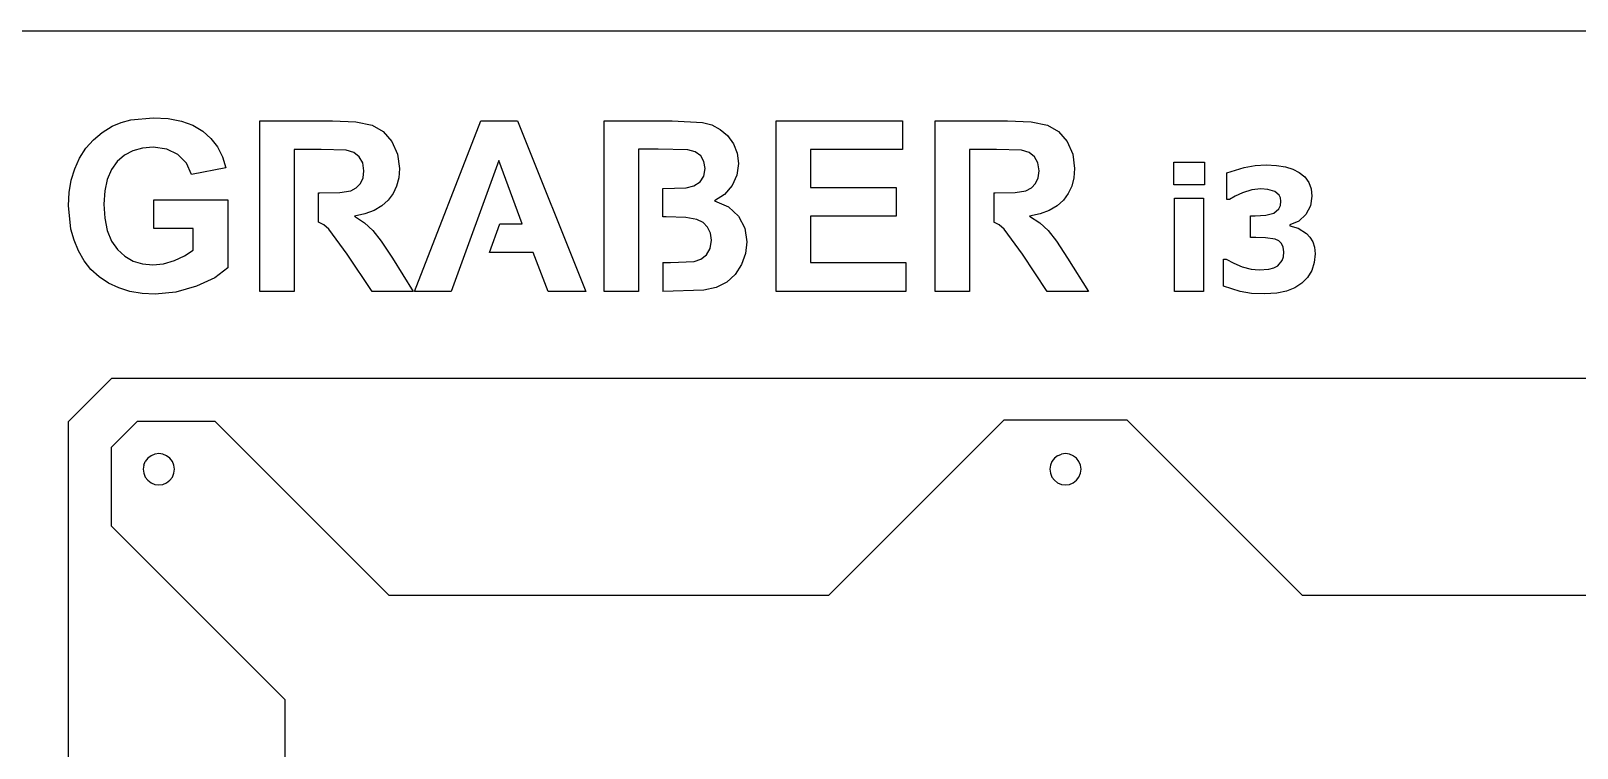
# Model space of a CAD drawing. Extents: x 6.6 to 38.2, y 6.7 to 38.5.
# Drawn here: x 19.24 to 26.26, y 35.29 to 38.54 of the extents above; entities that cross this region are included whole.
import ezdxf

# ---------------------------------------------------------------- set-up
doc = ezdxf.new("R2010")
doc.units = 0
doc.layers.get('0').update_dxf_attribs({"linetype": 'CONTINUOUS'})
doc.layers.add('Burn', color=7, linetype='CONTINUOUS')

msp = doc.modelspace()

# ---------------------------------------------------------------- linework, layer by layer
at = {"color": 7}
for points in [[(18.748964, 38.536272), (30.307706, 38.536272)], [(19.411994, 36.765572), (19.608739, 36.962314), (29.445963, 36.962314), (29.642708, 36.765572), (29.642708, 25.885963)], [(19.411994, 25.885963), (19.411994, 36.765572)], [(19.724018, 36.765572), (19.605969, 36.647526)], [(20.078158, 36.765572), (19.724018, 36.765572)], [(20.078158, 36.765572), (20.865136, 35.97859)], [(22.861152, 35.97859), (23.654132, 36.771573)], [(24.214567, 36.771573), (23.654132, 36.771573)], [(25.007547, 35.97859), (24.214567, 36.771573)], [(19.605969, 36.647526), (19.605969, 36.293384)], [(19.786567, 36.610898), (19.771898, 36.599642)], [(19.80365, 36.617977), (19.786567, 36.610898)], [(19.805486, 36.618013), (19.80365, 36.617902)], [(19.821982, 36.62039), (19.805486, 36.618013)], [(19.840312, 36.617977), (19.821982, 36.62039)], [(19.857397, 36.610898), (19.840312, 36.617977)], [(19.872064, 36.599642), (19.857397, 36.610897)], [(23.898934, 36.610898), (23.884266, 36.599642)], [(23.898934, 36.610898), (23.916013, 36.617977)], [(23.93435, 36.62039), (23.916013, 36.617977)], [(23.95268, 36.617977), (23.93435, 36.62039)], [(23.969763, 36.610898), (23.95268, 36.617977)], [(23.971084, 36.609631), (23.969763, 36.610898)], [(23.984434, 36.599642), (23.971084, 36.609631)], [(19.753566, 36.567894), (19.751152, 36.549563)], [(19.751152, 36.549563), (19.753566, 36.531229)], [(19.753566, 36.567894), (19.760643, 36.584977)], [(19.771898, 36.599642), (19.760643, 36.584977)], [(19.88332, 36.584977), (19.872064, 36.599642)], [(19.890396, 36.567894), (19.88332, 36.584977)], [(19.892809, 36.549563), (19.890396, 36.567894)], [(19.890396, 36.531229), (19.892809, 36.549563)], [(23.865934, 36.567894), (23.86352, 36.549563)], [(23.86352, 36.549563), (23.865934, 36.531229)], [(23.87301, 36.584977), (23.865934, 36.567894)], [(23.884266, 36.599642), (23.87301, 36.584977)], [(23.995689, 36.584977), (23.984434, 36.599642)], [(24.002763, 36.567894), (23.995689, 36.584977)], [(24.005178, 36.549563), (24.002763, 36.567894)], [(24.002763, 36.531229), (24.005178, 36.549563)], [(19.753566, 36.531229), (19.760643, 36.514149)], [(19.760643, 36.514149), (19.771898, 36.499477)], [(19.771898, 36.499477), (19.786567, 36.488221)], [(19.786567, 36.488221), (19.80365, 36.481147)], [(19.80365, 36.481147), (19.821982, 36.478734)], [(19.821982, 36.478734), (19.840312, 36.481147)], [(19.840312, 36.481147), (19.857397, 36.488221)], [(19.857397, 36.488221), (19.872064, 36.499477)], [(19.872064, 36.499477), (19.88332, 36.514149)], [(19.88332, 36.514149), (19.890396, 36.531229)], [(23.865934, 36.531229), (23.87301, 36.514149)], [(23.87301, 36.514149), (23.884266, 36.499477)], [(23.884266, 36.499477), (23.898934, 36.488221)], [(23.898934, 36.488221), (23.916013, 36.481147)], [(23.916013, 36.481147), (23.93435, 36.478734)], [(23.93435, 36.478734), (23.95268, 36.481147)], [(23.95268, 36.481147), (23.969763, 36.488221)], [(23.969763, 36.488221), (23.984434, 36.499477)], [(23.984434, 36.499477), (23.995689, 36.514149)], [(23.995689, 36.514149), (24.002763, 36.531229)], [(19.605969, 36.293384), (20.39295, 35.506406)], [(20.865136, 35.97859), (22.861152, 35.97859)], [(25.007547, 35.97859), (27.003563, 35.97859)], [(20.39295, 35.506406), (20.39295, 34.916172)]]:
    msp.add_lwpolyline(points, dxfattribs=at)
at = {"layer": 'Burn', "color": 1}
for points in [[(19.525079, 38.043158), (19.565094, 38.076444), (19.610983, 38.104253), (19.65047, 38.121108), (19.694509, 38.133151), (19.796247, 38.142782), (19.864351, 38.139004), (19.92457, 38.127678), (19.976909, 38.108789), (20.021361, 38.082348), (20.058258, 38.049243), (20.08793, 38.010367), (20.11038, 37.965714), (20.125606, 37.915293), (19.970424, 37.886262), (19.946874, 37.937263), (19.908936, 37.976256), (19.858199, 38.000999), (19.796247, 38.009246), (19.74767, 38.005188), (19.704339, 37.993018), (19.666254, 37.972726), (19.633416, 37.944323), (19.606974, 37.907937), (19.588084, 37.863698), (19.576757, 37.811611), (19.572978, 37.75167), (19.576806, 37.687094), (19.588284, 37.63113), (19.60742, 37.583776), (19.634204, 37.545027), (19.667194, 37.514893), (19.704934, 37.493364), (19.747421, 37.480452), (19.794666, 37.476149), (19.843817, 37.480964), (19.8931, 37.495414), (19.938954, 37.516724), (19.977814, 37.542124), (19.977814, 37.6403), (19.798887, 37.6403), (19.798887, 37.770672), (20.135632, 37.770672), (20.135632, 37.462427), (20.07553, 37.417757), (19.993387, 37.378764), (19.899631, 37.351648), (19.804691, 37.342609), (19.74594, 37.345792), (19.691078, 37.355341), (19.64011, 37.371261), (19.593036, 37.393542), (19.55071, 37.421749), (19.513994, 37.455431), (19.482888, 37.494588), (19.457387, 37.539222), (19.437527, 37.587633), (19.423343, 37.638123), (19.411994, 37.745337), (19.41516, 37.80409), (19.424662, 37.859472), (19.440499, 37.911498), (19.462662, 37.960157), (19.490937, 38.004394), (19.525079, 38.043158)], [(20.570953, 37.657716), (20.546806, 37.670121), (20.546806, 37.802339), (20.552083, 37.802339), (20.643396, 37.804717), (20.692483, 37.81184), (20.717423, 37.82477), (20.736292, 37.844568), (20.748168, 37.870693), (20.752127, 37.902624), (20.746916, 37.937924), (20.731278, 37.965699), (20.706141, 37.985297), (20.672426, 37.996051), (20.558417, 37.998688), (20.43649, 37.998688), (20.43649, 37.355806), (20.280256, 37.355806), (20.280256, 38.129586), (20.609089, 38.129586), (20.716169, 38.124376), (20.789339, 38.10874), (20.839943, 38.079774), (20.87933, 38.034578), (20.904666, 37.977444), (20.913112, 37.912654)], [(21.321451, 37.531568), (21.369481, 37.661941), (21.470489, 37.661941), (21.363869, 37.949074), (21.147463, 37.355806), (20.981727, 37.355806), (21.283112, 38.129586), (21.448321, 38.129586), (21.75815, 37.355806), (21.588192, 37.355806), (21.520633, 37.531568), (21.321451, 37.531568)], [(22.107957, 37.486177), (22.142401, 37.486177), (22.24955, 37.490927), (22.281151, 37.50181), (22.306289, 37.521802), (22.322719, 37.550504), (22.328197, 37.587518), (22.323972, 37.619716), (22.311303, 37.646631), (22.290653, 37.667614), (22.26248, 37.681999), (22.211876, 37.69031), (22.123928, 37.69308), (22.107957, 37.69308), (22.107957, 37.822047), (22.213659, 37.824508), (22.249483, 37.833811), (22.276731, 37.852217), (22.29395, 37.878804), (22.299693, 37.912654), (22.294744, 37.945181), (22.279897, 37.970978), (22.255289, 37.988989), (22.221048, 37.998162), (22.08751, 38.000798), (21.997781, 38.000798), (21.997781, 37.355806), (21.841547, 37.355806), (21.841547, 38.129586), (22.150846, 38.129586), (22.287819, 38.121937), (22.330569, 38.110126), (22.368571, 38.09), (22.401232, 38.061699), (22.427952, 38.025341), (22.445768, 37.982524), (22.451702, 37.934823), (22.444381, 37.882701), (22.422412, 37.835063), (22.387904, 37.795346), (22.342974, 37.766976), (22.405519, 37.739134), (22.451702, 37.696776), (22.480206, 37.642806), (22.489708, 37.58013), (22.48357, 37.528071), (22.465163, 37.477469), (22.436134, 37.432603), (22.398131, 37.397763), (22.35069, 37.373684), (22.293358, 37.361084)], [(23.210179, 37.355806), (22.621661, 37.355806), (22.621661, 38.129586), (23.195402, 38.129586), (23.195402, 37.998688), (22.777897, 37.998688), (22.777897, 37.827147), (23.166373, 37.827147), (23.166373, 37.696776), (22.777897, 37.696776), (22.777897, 37.486177), (23.210179, 37.486177), (23.210179, 37.355806)], [(23.609602, 37.802339), (23.615018, 37.802339), (23.706327, 37.804717), (23.755416, 37.81184), (23.780357, 37.82477), (23.799227, 37.844568), (23.811102, 37.870693), (23.81506, 37.902624), (23.809847, 37.937924), (23.794211, 37.965699), (23.769074, 37.985297), (23.735358, 37.996051), (23.621352, 37.998688), (23.499426, 37.998688), (23.499426, 37.355806), (23.343191, 37.355806), (23.343191, 38.129586), (23.672021, 38.129586), (23.779102, 38.124376), (23.85227, 38.10874), (23.902877, 38.079774), (23.942266, 38.034578), (23.967599, 37.977444), (23.976043, 37.912654), (23.972846, 37.871007), (23.963248, 37.833153), (23.947244, 37.799091), (23.924848, 37.768823), (23.896081, 37.743074), (23.860982, 37.722576), (23.819547, 37.707313), (23.771782, 37.697304), (23.818031, 37.66629), (23.855438, 37.632381), (23.894168, 37.583294), (23.944376, 37.506759), (24.038856, 37.355807), (23.852007, 37.355807), (23.739054, 37.524182), (23.656716, 37.63792), (23.633887, 37.657716)], [(24.564986, 37.839376), (24.425528, 37.839376), (24.425528, 37.94227), (24.564986, 37.94227), (24.564986, 37.839376)], [(20.913112, 37.912654), (20.909911, 37.871006), (20.900312, 37.833152), (20.88431, 37.799091), (20.861913, 37.768823)], [(24.8454, 37.9287), (24.892186, 37.926531), (24.932276, 37.920033), (24.96634, 37.909384), (24.995033, 37.89478), (25.020098, 37.87466), (25.038001, 37.849738), (25.048742, 37.820669), (25.052322, 37.788116), (25.045399, 37.743218), (25.024618, 37.704254), (24.992534, 37.67462), (24.951689, 37.657704), (24.951689, 37.65243), (24.990698, 37.642254), (25.027823, 37.618884), (25.043326, 37.602067), (25.055903, 37.581008), (25.064242, 37.555613), (25.067021, 37.52579), (25.063203, 37.486496), (25.051759, 37.450786), (25.03296, 37.419409), (25.007093, 37.393119), (24.974727, 37.372151), (24.937179, 37.356746), (24.892656, 37.347279), (24.839371, 37.34412), (24.778452, 37.346852), (24.726863, 37.355051), (24.650542, 37.37955), (24.650542, 37.501291), (24.664111, 37.501291), (24.697702, 37.48301), (24.736666, 37.46737), (24.776476, 37.456626), (24.812611, 37.453047), (24.856898, 37.456626), (24.8789, 37.462327), (24.897038, 37.47227), (24.917579, 37.495451), (24.923374, 37.512079), (24.925304, 37.534456), (24.922573, 37.55646), (24.914373, 37.572711), (24.901656, 37.584258), (24.885353, 37.592127), (24.84201, 37.599286), (24.797536, 37.600041), (24.773412, 37.600041), (24.773412, 37.69879), (24.795651, 37.69879), (24.842764, 37.701051), (24.87932, 37.710097), (24.902879, 37.730073), (24.909239, 37.74515), (24.911359, 37.76475), (24.909382, 37.780156), (24.903446, 37.792453), (24.883847, 37.809223), (24.852188, 37.818273), (24.82128, 37.820531), (24.779069, 37.815631), (24.73723, 37.803196), (24.704062, 37.787554), (24.678434, 37.77304), (24.666747, 37.77304), (24.666747, 37.893273), (24.744957, 37.917209), (24.794662, 37.925828), (24.8454, 37.928702)], [(23.609602, 37.802339), (23.609736, 37.670121)], [(20.861913, 37.768823), (20.833144, 37.743074), (20.798046, 37.722576), (20.756611, 37.707312), (20.708847, 37.697304), (20.755096, 37.66629), (20.792504, 37.63238), (20.831233, 37.583293), (20.881442, 37.506758), (20.975923, 37.355806), (20.789074, 37.355806), (20.676121, 37.52418), (20.593779, 37.63792), (20.570953, 37.657716)], [(24.429298, 37.355806), (24.429298, 37.779073), (24.561217, 37.779073), (24.561217, 37.355806), (24.429298, 37.355806)], [(23.633887, 37.657716), (23.60974, 37.670121)], [(22.107957, 37.486177), (22.107957, 37.355889)], [(22.293358, 37.361084), (22.107957, 37.355889)]]:
    msp.add_lwpolyline(points, dxfattribs=at)

doc.saveas('drawing.dxf')
